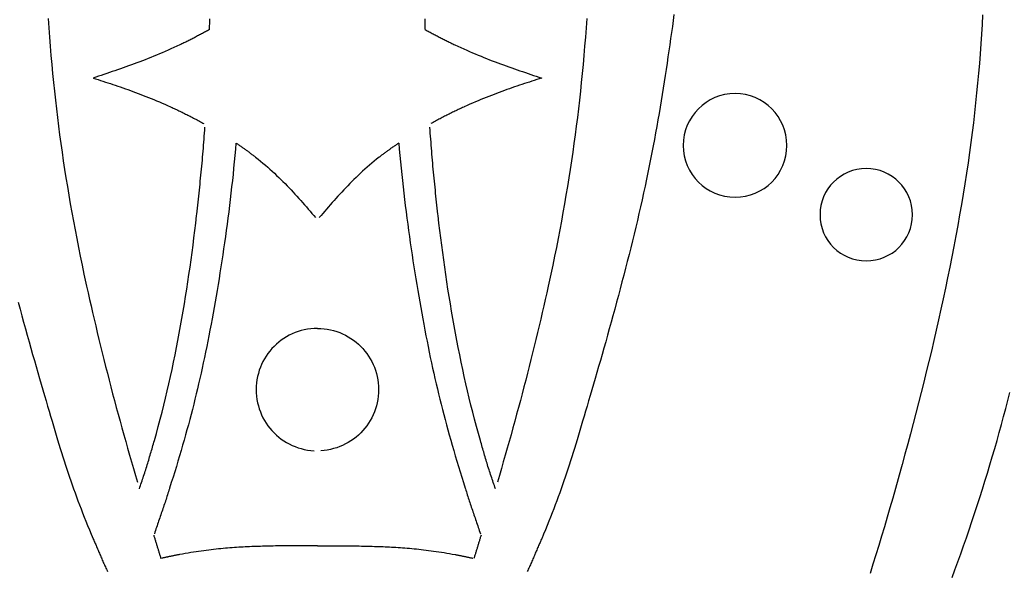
# Model space of a CAD drawing. Extents: x 13 to 113, y 0 to 127.
# Drawn here: x 58.94 to 71.37, y 85.71 to 92.66 of the extents above; entities that cross this region are included whole.
import ezdxf

# ---------------------------------------------------------------- set-up
doc = ezdxf.new("R2010")
doc.units = 0
doc.layers.add('Layer_1', color=7, linetype='CONTINUOUS')

msp = doc.modelspace()

# ---------------------------------------------------------------- linework, layer by layer
at = {"layer": 'Layer_1', "color": 7}
for points in [[(67.166873, 92.727055), (67.156611, 92.651139), (67.1462, 92.575009), (67.13564, 92.498654), (67.124932, 92.42206), (67.114, 92.345215), (67.10292, 92.268108), (67.091617, 92.190726), (67.080091, 92.113057), (67.068341, 92.035089), (67.056369, 91.956811), (67.044173, 91.878208), (67.03168, 91.79927), (67.018889, 91.719985), (67.005801, 91.64034), (66.992416, 91.560322), (66.978733, 91.479921), (66.964752, 91.399124), (66.9504, 91.317919), (66.935676, 91.236292), (66.92058, 91.154234), (66.905113, 91.071732), (66.889273, 90.988772), (66.872988, 90.905344), (66.856256, 90.821434), (66.839152, 90.73703), (66.821528, 90.652122), (66.803458, 90.566696), (66.784941, 90.48074), (66.765904, 90.394245), (66.746421, 90.307192), (66.726417, 90.21959), (66.706562, 90.134444), (66.686335, 90.048917), (66.665736, 89.963081), (66.644765, 89.87701), (66.623423, 89.790779), (66.601858, 89.704457), (66.579995, 89.618124), (66.557909, 89.531847), (66.5356, 89.445704), (66.513142, 89.359767), (66.490535, 89.274107), (66.46778, 89.1888), (66.44495, 89.103919), (66.422046, 89.019537), (66.399142, 88.935726), (66.376312, 88.852562), (66.353483, 88.770117), (66.330728, 88.688466), (66.308047, 88.607679), (66.285514, 88.527832), (66.263205, 88.448999), (66.241045, 88.37125), (66.219108, 88.294662), (66.197468, 88.219306), (66.176125, 88.145254), (66.15508, 88.072586), (66.134407, 88.001368), (66.114106, 87.931674), (66.094177, 87.863579), (66.074693, 87.797165), (66.055656, 87.732454), (66.037065, 87.669319), (66.018846, 87.607746), (66.000999, 87.54763), (65.983449, 87.488883), (65.966197, 87.431407), (65.949167, 87.375114), (65.932287, 87.319899), (65.915555, 87.265673), (65.898972, 87.212339), (65.882463, 87.159801), (65.865954, 87.107962), (65.849446, 87.056726), (65.832863, 87.005995), (65.816205, 86.95568), (65.799399, 86.905686), (65.782444, 86.855914), (65.765266, 86.806269), (65.74779, 86.756653), (65.730092, 86.706978), (65.712021, 86.65714), (65.693579, 86.607049), (65.674691, 86.556608), (65.655356, 86.505721), (65.635501, 86.454298), (65.615126, 86.402236), (65.594155, 86.349445), (65.57259, 86.295822), (65.550355, 86.241276), (65.527451, 86.185711), (65.503729, 86.129039), (65.500754, 86.122569), (65.494805, 86.109303), (65.488856, 86.095969), (65.482907, 86.082576), (65.476958, 86.069124), (65.471009, 86.055612), (65.46506, 86.042033), (65.459111, 86.028395), (65.453161, 86.014697), (65.447212, 86.000947), (65.441263, 85.987138), (65.435314, 85.973269), (65.429365, 85.959348), (65.423416, 85.945368), (65.417467, 85.931335), (65.411518, 85.917243), (65.405569, 85.903099), (65.39962, 85.888903), (65.39367, 85.874655), (65.387721, 85.860355), (65.381772, 85.84601), (65.375823, 85.831614), (65.36913, 85.817172), (65.362438, 85.802679), (65.355745, 85.788133), (65.349052, 85.773543), (65.34236, 85.758908), (65.335667, 85.744229), (65.328974, 85.729505), (65.322281, 85.714736)], [(71.047231, 92.721156), (71.040538, 92.599321), (71.033027, 92.477174), (71.024773, 92.354717), (71.015775, 92.231955), (71.005959, 92.10889), (70.995399, 91.985524), (70.984021, 91.86186), (70.971826, 91.737901), (70.958886, 91.61365), (70.945129, 91.489111), (70.930554, 91.364282), (70.915161, 91.239172), (70.898949, 91.113781), (70.88192, 90.98811), (70.863403, 90.857813), (70.843995, 90.727245), (70.823768, 90.596429), (70.802723, 90.465394), (70.78086, 90.334162), (70.758253, 90.202762), (70.734829, 90.071218), (70.71066, 89.939558), (70.685823, 89.807803), (70.660242, 89.675984), (70.633991, 89.544123), (70.607072, 89.412245), (70.579557, 89.28038), (70.551448, 89.148551), (70.522743, 89.016782), (70.493444, 88.885103), (70.463624, 88.753536), (70.433284, 88.622109), (70.402423, 88.490846), (70.371116, 88.359773), (70.339288, 88.228916), (70.307089, 88.098302), (70.274443, 87.967955), (70.241425, 87.837901), (70.208036, 87.708165), (70.174275, 87.578775), (70.140142, 87.449754), (70.105712, 87.321129), (70.071058, 87.192926), (70.036107, 87.065172), (70.019004, 87.00313), (69.985168, 86.881454), (69.95111, 86.760221), (69.916828, 86.639439), (69.882249, 86.519122), (69.847447, 86.399274), (69.812273, 86.279906), (69.776875, 86.161024), (69.741181, 86.042642), (69.705114, 85.924764), (69.668751, 85.807402), (69.632089, 85.690562)], [(59.297706, 92.676649), (59.306183, 92.558344), (59.315107, 92.441213), (59.324402, 92.325185), (59.334218, 92.210186), (59.344481, 92.096147), (59.355189, 91.982993), (59.366344, 91.870654), (59.378019, 91.759057), (59.39014, 91.648131), (59.402782, 91.537805), (59.415944, 91.428004), (59.429627, 91.318658), (59.44383, 91.209696), (59.458555, 91.101044), (59.473799, 90.992632), (59.489639, 90.884386), (59.505999, 90.776236), (59.522953, 90.668108), (59.540503, 90.559933), (59.558648, 90.451637), (59.577388, 90.343147), (59.596722, 90.234393), (59.616652, 90.125303), (59.637176, 90.015804), (59.65837, 89.905826), (59.680158, 89.795295), (59.702616, 89.68414), (59.725743, 89.572289), (59.74954, 89.459669), (59.774005, 89.346211), (59.78278, 89.30601), (59.800925, 89.223837), (59.819367, 89.141233), (59.838181, 89.058223), (59.857293, 88.974832), (59.876776, 88.891087), (59.896557, 88.807011), (59.916635, 88.722632), (59.937011, 88.637976), (59.957684, 88.553068), (59.978654, 88.467932), (59.999922, 88.382595), (60.021413, 88.297083), (60.043202, 88.211422), (60.065214, 88.125635), (60.087523, 88.03975), (60.110055, 87.953792), (60.13281, 87.867786), (60.155789, 87.781759), (60.17899, 87.695735), (60.202415, 87.609743), (60.226062, 87.523804), (60.249859, 87.437946), (60.273878, 87.352194), (60.298046, 87.266577), (60.322438, 87.181114), (60.346978, 87.095835), (60.371666, 87.010765), (60.396504, 86.925931), (60.42149, 86.841356)], [(61.328274, 92.535493), (61.328653, 92.55247), (61.328988, 92.569447), (61.329345, 92.586424), (61.329657, 92.603402), (61.329977, 92.620379), (61.330274, 92.637349), (61.330579, 92.654318), (61.330854, 92.671288)], [(64.039388, 92.535493), (64.039017, 92.55247), (64.038675, 92.569447), (64.038325, 92.586424), (64.038005, 92.603402), (64.0377, 92.620379), (64.037395, 92.637349), (64.037098, 92.654318), (64.036815, 92.671288)], [(66.07006, 92.676649), (66.061583, 92.558344), (66.052734, 92.441213), (66.043364, 92.325185), (66.033622, 92.210186), (66.02336, 92.096147), (66.012652, 91.982993), (66.001497, 91.870654), (65.989822, 91.759057), (65.977701, 91.648131), (65.965059, 91.537805), (65.951896, 91.428004), (65.938288, 91.318658), (65.924084, 91.209696), (65.90936, 91.101044), (65.894116, 90.992632), (65.878276, 90.884386), (65.861916, 90.776236), (65.844961, 90.668108), (65.827412, 90.559933), (65.809341, 90.451637), (65.790676, 90.343147), (65.771341, 90.234393), (65.751412, 90.125303), (65.730888, 90.015804), (65.709694, 89.905826), (65.687905, 89.795295), (65.665447, 89.68414), (65.64232, 89.572289), (65.618524, 89.459669), (65.594058, 89.346211), (65.585283, 89.30601), (65.567139, 89.223837), (65.548696, 89.141233), (65.529882, 89.058223), (65.510771, 88.974832), (65.491288, 88.891087), (65.471507, 88.807011), (65.451429, 88.722632), (65.431053, 88.637976), (65.41038, 88.553068), (65.389409, 88.467932), (65.368216, 88.382595), (65.346725, 88.297083), (65.324936, 88.211422), (65.302924, 88.125635), (65.280615, 88.03975), (65.258083, 87.953792), (65.235328, 87.867786), (65.212349, 87.781759), (65.189148, 87.695735), (65.165723, 87.609743), (65.142076, 87.523804), (65.118279, 87.437946), (65.09426, 87.352194), (65.070092, 87.266577), (65.0457, 87.181114), (65.02116, 87.095835), (64.996472, 87.010765), (64.971634, 86.925931), (64.946648, 86.841356)], [(61.328274, 92.535493), (61.315855, 92.528651), (61.303436, 92.52181), (61.291017, 92.514968), (61.278524, 92.508201), (61.266031, 92.501434), (61.253538, 92.494741), (61.241045, 92.488049), (61.228552, 92.481356), (61.216059, 92.474737), (61.203566, 92.468119), (61.191073, 92.461575), (61.17858, 92.455031), (61.166086, 92.448487), (61.153593, 92.442017), (61.1411, 92.435548), (61.128607, 92.429152), (61.116114, 92.422757), (61.103621, 92.416436), (61.091128, 92.410115), (61.078635, 92.403869), (61.066216, 92.397622), (61.053797, 92.39145), (61.041379, 92.385278), (61.02896, 92.37918), (61.016615, 92.373082), (61.004197, 92.367059), (60.991852, 92.36111), (60.979508, 92.355161), (60.967164, 92.349286), (60.954894, 92.343411), (60.916596, 92.325437), (60.879786, 92.308453), (60.843125, 92.29184), (60.806687, 92.275584), (60.770397, 92.259678), (60.734256, 92.244106), (60.698264, 92.228854), (60.662421, 92.213907), (60.626727, 92.199257), (60.591181, 92.18489), (60.555709, 92.170791), (60.520386, 92.156944), (60.485138, 92.143343), (60.450038, 92.129972), (60.415013, 92.116818), (60.380136, 92.103871), (60.345334, 92.091117), (60.310606, 92.078543), (60.275953, 92.066139), (60.241374, 92.053891), (60.206869, 92.041785), (60.172439, 92.029805), (60.138008, 92.017936), (60.103652, 92.006179), (60.069296, 91.994512), (60.035015, 91.982918), (60.000807, 91.971392), (59.9666, 91.959918), (59.932393, 91.94848), (59.898185, 91.937073), (59.863978, 91.92568), (59.894913, 91.915738), (59.925849, 91.905781), (59.956784, 91.895794), (59.987719, 91.885762), (60.018729, 91.875678), (60.049813, 91.86552), (60.080897, 91.85528), (60.112055, 91.844936), (60.143288, 91.834481), (60.17467, 91.823899), (60.206125, 91.813176), (60.23773, 91.802296), (60.269483, 91.791253), (60.301311, 91.780024), (60.333287, 91.768602), (60.365412, 91.756972), (60.397686, 91.745118), (60.430183, 91.733026), (60.462829, 91.720682), (60.495698, 91.70807), (60.52879, 91.695183), (60.56203, 91.682005), (60.595494, 91.668516), (60.629181, 91.654707), (60.663165, 91.640563), (60.697372, 91.626077), (60.731877, 91.611226), (60.766605, 91.596004), (60.80163, 91.580387), (60.836953, 91.56437), (60.843645, 91.561172), (60.857551, 91.554777), (60.871457, 91.548307), (60.885438, 91.541763), (60.899418, 91.535145), (60.913473, 91.528526), (60.927528, 91.521834), (60.941657, 91.515066), (60.955786, 91.508225), (60.969989, 91.501309), (60.984193, 91.494393), (60.998471, 91.487403), (61.012748, 91.480339), (61.027026, 91.4732), (61.041379, 91.465986), (61.055731, 91.458773), (61.070083, 91.451485), (61.084509, 91.444123), (61.098936, 91.436687), (61.113363, 91.429228), (61.127789, 91.421718), (61.142216, 91.414155), (61.156642, 91.40654), (61.171143, 91.398873), (61.185644, 91.391154), (61.200145, 91.383383), (61.214646, 91.37556), (61.229147, 91.367692), (61.243648, 91.359773), (61.258149, 91.351808)], [(64.039388, 92.535493), (64.051807, 92.528651), (64.064226, 92.52181), (64.076719, 92.514968), (64.089212, 92.508201), (64.101705, 92.501434), (64.114198, 92.494741), (64.126691, 92.488049), (64.139185, 92.481356), (64.151678, 92.474737), (64.164171, 92.468119), (64.176664, 92.461575), (64.189157, 92.455031), (64.20165, 92.448487), (64.214143, 92.442017), (64.226636, 92.435548), (64.239129, 92.429152), (64.251622, 92.422757), (64.264116, 92.416436), (64.276609, 92.410115), (64.289102, 92.403869), (64.30152, 92.397622), (64.313939, 92.39145), (64.326358, 92.385278), (64.338777, 92.37918), (64.351195, 92.373082), (64.36354, 92.367059), (64.375884, 92.36111), (64.388229, 92.355161), (64.400573, 92.349286), (64.412843, 92.343411), (64.451066, 92.325437), (64.487876, 92.308453), (64.524537, 92.29184), (64.560975, 92.275584), (64.597265, 92.259678), (64.633406, 92.244106), (64.669398, 92.228854), (64.705241, 92.213907), (64.740936, 92.199257), (64.776481, 92.18489), (64.811953, 92.170791), (64.847276, 92.156944), (64.882524, 92.143343), (64.917624, 92.129972), (64.952649, 92.116818), (64.9876, 92.103871), (65.022402, 92.091117), (65.05713, 92.078543), (65.091784, 92.066139), (65.126363, 92.053891), (65.160867, 92.041785), (65.195298, 92.029805), (65.229728, 92.017936), (65.264084, 92.006179), (65.298366, 91.994512), (65.332648, 91.982918), (65.366855, 91.971392), (65.401062, 91.959918), (65.43527, 91.94848), (65.469477, 91.937073), (65.50361, 91.92568), (65.472749, 91.915738), (65.441814, 91.905781), (65.410878, 91.895794), (65.379943, 91.885762), (65.348933, 91.875678), (65.317849, 91.86552), (65.286765, 91.85528), (65.255607, 91.844936), (65.2243, 91.834481), (65.192918, 91.823899), (65.161462, 91.813176), (65.129858, 91.802296), (65.098179, 91.791253), (65.066351, 91.780024), (65.034375, 91.768602), (65.00225, 91.756972), (64.969976, 91.745118), (64.937479, 91.733026), (64.904833, 91.720682), (64.871964, 91.70807), (64.838947, 91.695183), (64.805706, 91.682005), (64.772243, 91.668516), (64.738556, 91.654707), (64.704572, 91.640563), (64.670364, 91.626077), (64.63586, 91.611226), (64.601132, 91.596004), (64.566107, 91.580387), (64.530784, 91.56437), (64.524091, 91.561172), (64.510185, 91.554777), (64.496279, 91.548307), (64.482299, 91.541763), (64.468244, 91.535145), (64.454189, 91.528526), (64.44006, 91.521834), (64.425931, 91.515066), (64.411802, 91.508225), (64.397598, 91.501309), (64.383395, 91.494393), (64.369117, 91.487403), (64.354839, 91.480339), (64.340561, 91.4732), (64.326209, 91.465986), (64.311857, 91.458773), (64.297505, 91.451485), (64.283078, 91.444123), (64.268652, 91.436687), (64.254225, 91.429228), (64.239799, 91.421718), (64.225372, 91.414155), (64.210945, 91.40654), (64.196519, 91.398873), (64.182018, 91.391154), (64.167517, 91.383383), (64.153016, 91.37556), (64.13859, 91.367692), (64.124089, 91.359773), (64.109588, 91.351808)], [(60.445591, 86.757066), (60.452284, 86.776966), (60.458977, 86.796888), (60.46567, 86.816832), (60.472362, 86.836806), (60.479055, 86.856803), (60.485748, 86.876821), (60.492441, 86.896862), (60.499133, 86.916926), (60.505826, 86.937011), (60.512519, 86.957119), (60.519211, 86.97725), (60.525904, 86.997402), (60.532597, 87.017577), (60.53929, 87.037774), (60.545239, 87.057994), (60.551188, 87.078236), (60.557137, 87.0985), (60.563086, 87.118779), (60.569035, 87.13908), (60.574984, 87.159404), (60.580933, 87.179742), (60.586882, 87.200103), (60.592832, 87.220486), (60.598781, 87.240884), (60.60473, 87.261304), (60.610679, 87.281739), (60.616628, 87.302197), (60.622577, 87.322669), (60.628526, 87.343156), (60.634475, 87.363658), (60.660056, 87.454712), (60.684225, 87.543066), (60.707798, 87.631739), (60.730776, 87.720716), (60.753234, 87.809987), (60.775097, 87.89954), (60.796365, 87.989365), (60.817112, 88.079445), (60.837339, 88.169771), (60.857046, 88.260331), (60.876232, 88.35111), (60.894897, 88.4421), (60.913116, 88.533286), (60.930815, 88.624658), (60.948067, 88.716201), (60.964799, 88.807906), (60.981084, 88.899759), (60.996924, 88.991748), (61.012317, 89.083861), (61.027339, 89.176087), (61.041914, 89.268412), (61.056043, 89.360824), (61.0698, 89.453313), (61.083111, 89.545866), (61.096051, 89.638469), (61.108618, 89.731111), (61.120814, 89.823782), (61.132638, 89.916467), (61.14409, 90.009155), (61.155244, 90.101835), (61.166027, 90.194493), (61.168258, 90.213061), (61.17272, 90.25086), (61.177182, 90.288652), (61.181643, 90.326436), (61.186105, 90.364213), (61.189823, 90.40199), (61.193542, 90.439759), (61.19726, 90.477521), (61.200978, 90.515275), (61.204696, 90.553022), (61.208414, 90.590762), (61.212132, 90.628494), (61.215851, 90.666219), (61.219569, 90.703936), (61.223287, 90.741646), (61.227005, 90.779348), (61.230723, 90.817043), (61.234442, 90.854731), (61.23816, 90.892403), (61.241134, 90.930069), (61.244109, 90.967726), (61.247083, 91.005377), (61.250058, 91.04302), (61.253032, 91.080655), (61.256007, 91.118276), (61.258982, 91.155889), (61.261956, 91.193495), (61.264931, 91.231086), (61.267905, 91.268669), (61.27088, 91.306245)], [(64.922078, 86.757066), (64.915385, 86.776966), (64.908693, 86.796888), (64.902, 86.816832), (64.895307, 86.836806), (64.888614, 86.856803), (64.881922, 86.876821), (64.875229, 86.896862), (64.868536, 86.916926), (64.861844, 86.937011), (64.855151, 86.957119), (64.848458, 86.97725), (64.841765, 86.997402), (64.835073, 87.017577), (64.82838, 87.037774), (64.822431, 87.057994), (64.816482, 87.078236), (64.810533, 87.0985), (64.804584, 87.118779), (64.798634, 87.13908), (64.792685, 87.159404), (64.786736, 87.179742), (64.780787, 87.200103), (64.774838, 87.220486), (64.768889, 87.240884), (64.76294, 87.261304), (64.756991, 87.281739), (64.751042, 87.302197), (64.745093, 87.322669), (64.739143, 87.343156), (64.733194, 87.363658), (64.707613, 87.454712), (64.683445, 87.543066), (64.659872, 87.631739), (64.636893, 87.720716), (64.61451, 87.809987), (64.592647, 87.89954), (64.571379, 87.989365), (64.550631, 88.079445), (64.530405, 88.169771), (64.510698, 88.260331), (64.491512, 88.35111), (64.472847, 88.4421), (64.454628, 88.533286), (64.436929, 88.624658), (64.419677, 88.716201), (64.402945, 88.807906), (64.386659, 88.899759), (64.37082, 88.991748), (64.355427, 89.083861), (64.340405, 89.176087), (64.32583, 89.268412), (64.311701, 89.360824), (64.297944, 89.453313), (64.284632, 89.545866), (64.271693, 89.638469), (64.259126, 89.731111), (64.24693, 89.823782), (64.235106, 89.916467), (64.223654, 90.009155), (64.2125, 90.101835), (64.201717, 90.194493), (64.199486, 90.213061), (64.195024, 90.25086), (64.190562, 90.288652), (64.186101, 90.326436), (64.181639, 90.364213), (64.177921, 90.40199), (64.174202, 90.439759), (64.170484, 90.477521), (64.166766, 90.515275), (64.163048, 90.553022), (64.15933, 90.590762), (64.155611, 90.628494), (64.151893, 90.666219), (64.148175, 90.703936), (64.144457, 90.741646), (64.140739, 90.779348), (64.137021, 90.817043), (64.133302, 90.854731), (64.130328, 90.892403), (64.127353, 90.930069), (64.124379, 90.967726), (64.121404, 91.005377), (64.11843, 91.04302), (64.115455, 91.080655), (64.112481, 91.118276), (64.109506, 91.155889), (64.106531, 91.193495), (64.103557, 91.231086), (64.100582, 91.268669), (64.097608, 91.306245)], [(61.660598, 91.107946), (61.653905, 91.029236), (61.646469, 90.950426), (61.639032, 90.871545), (61.631224, 90.792625), (61.623118, 90.713696), (61.614715, 90.634791), (61.606015, 90.555936), (61.597091, 90.477166), (61.58787, 90.398512), (61.578351, 90.320002), (61.56861, 90.241668), (61.558571, 90.163541), (61.548383, 90.085651), (61.537898, 90.008029), (61.527189, 89.930705), (61.516332, 89.853713), (61.505252, 89.77708), (61.493949, 89.700837), (61.482497, 89.625019), (61.470821, 89.549651), (61.458998, 89.474768), (61.447025, 89.400398), (61.434904, 89.326578), (61.422634, 89.253329), (61.410289, 89.180683), (61.397796, 89.108677), (61.385229, 89.03734), (61.372513, 88.966702), (61.359722, 88.896793), (61.346857, 88.827642), (61.332951, 88.75423), (61.319417, 88.684075), (61.305734, 88.614664), (61.291977, 88.545945), (61.278071, 88.477872), (61.264016, 88.410394), (61.249813, 88.343452), (61.235386, 88.277001), (61.220811, 88.210988), (61.206012, 88.145362), (61.190991, 88.080078), (61.175746, 88.015077), (61.160279, 87.950306), (61.144588, 87.885721), (61.1286, 87.82127), (61.112314, 87.756901), (61.095731, 87.692562), (61.07885, 87.628207), (61.061672, 87.563779), (61.044123, 87.499231), (61.026275, 87.434505), (61.008056, 87.369563), (60.989465, 87.304338), (60.970502, 87.238794), (60.951094, 87.172871), (60.931313, 87.106516), (60.911086, 87.039685), (60.890413, 86.972327), (60.869293, 86.904388), (60.847728, 86.835817), (60.825716, 86.766562), (60.822742, 86.757319), (60.816793, 86.738468), (60.810844, 86.719557), (60.804894, 86.700594), (60.798945, 86.68158), (60.792996, 86.662513), (60.787047, 86.643401), (60.781098, 86.624238), (60.775149, 86.60503), (60.768456, 86.585769), (60.761764, 86.566465), (60.755071, 86.547115), (60.748378, 86.527721), (60.741685, 86.508282), (60.734993, 86.488799), (60.7283, 86.469271), (60.721607, 86.449706), (60.714914, 86.430096), (60.708222, 86.41045), (60.701529, 86.390765), (60.694836, 86.371044), (60.688143, 86.351278), (60.681451, 86.331483), (60.674758, 86.31165), (60.668065, 86.29178), (60.661373, 86.27188), (60.65468, 86.251943), (60.647987, 86.231977), (60.641294, 86.21198), (60.634602, 86.191954)], [(61.660598, 91.107946), (61.669224, 91.102146), (61.67785, 91.096345), (61.686402, 91.090545), (61.694954, 91.084744), (61.703506, 91.078944), (61.711983, 91.073069), (61.72046, 91.067195), (61.728938, 91.06132), (61.737341, 91.055445), (61.745744, 91.04957), (61.754147, 91.043696), (61.762476, 91.037747), (61.770805, 91.031798), (61.779133, 91.025848), (61.787388, 91.019899), (61.795642, 91.01395), (61.803897, 91.008001), (61.812077, 91.001978), (61.820257, 90.995954), (61.828362, 90.989931), (61.836468, 90.983907), (61.844573, 90.977884), (61.852605, 90.97186), (61.860562, 90.965837), (61.868519, 90.959813), (61.876475, 90.953716), (61.884358, 90.947618), (61.892241, 90.94152), (61.900049, 90.935422), (61.907857, 90.929324), (61.93909, 90.904517), (61.969802, 90.87956), (61.999994, 90.85447), (62.029665, 90.829238), (62.058815, 90.80388), (62.08752, 90.778396), (62.115778, 90.752792), (62.14359, 90.72707), (62.17103, 90.701243), (62.198024, 90.675313), (62.224646, 90.649278), (62.250897, 90.623147), (62.27685, 90.596926), (62.302431, 90.570624), (62.327714, 90.544239), (62.352775, 90.517781), (62.377538, 90.491255), (62.402078, 90.464663), (62.426321, 90.438011), (62.450415, 90.411307), (62.474285, 90.384551), (62.498007, 90.35775), (62.521581, 90.330912), (62.545005, 90.304037), (62.568281, 90.277132), (62.591482, 90.250205), (62.61461, 90.223256), (62.637662, 90.196292), (62.660715, 90.16932)], [(63.707072, 91.107946), (63.698446, 91.102146), (63.68982, 91.096345), (63.681268, 91.090545), (63.672716, 91.084744), (63.664164, 91.078944), (63.655612, 91.073069), (63.647135, 91.067195), (63.638657, 91.06132), (63.630254, 91.055445), (63.621851, 91.04957), (63.613448, 91.043696), (63.605119, 91.037747), (63.596791, 91.031798), (63.588462, 91.025848), (63.580207, 91.019899), (63.571953, 91.01395), (63.563773, 91.008001), (63.555593, 91.001978), (63.547413, 90.995954), (63.539307, 90.989931), (63.531202, 90.983907), (63.523096, 90.977884), (63.515065, 90.97186), (63.507034, 90.965837), (63.499077, 90.959813), (63.49112, 90.953716), (63.483237, 90.947618), (63.475355, 90.94152), (63.467546, 90.935422), (63.459738, 90.929324), (63.428505, 90.904517), (63.397793, 90.87956), (63.367602, 90.85447), (63.33793, 90.829238), (63.30878, 90.80388), (63.280076, 90.778396), (63.251817, 90.752792), (63.224005, 90.72707), (63.196639, 90.701243), (63.169645, 90.675313), (63.143023, 90.649278), (63.116773, 90.623147), (63.09082, 90.596926), (63.065239, 90.570624), (63.039955, 90.544239), (63.014969, 90.517781), (62.990206, 90.491255), (62.965666, 90.464663), (62.941349, 90.438011), (62.917255, 90.411307), (62.893384, 90.384551), (62.869662, 90.35775), (62.846089, 90.330912), (62.822664, 90.304037), (62.799389, 90.277132), (62.776187, 90.250205), (62.75306, 90.223256), (62.730007, 90.196292), (62.706954, 90.16932)], [(63.707072, 91.107946), (63.713765, 91.029236), (63.721201, 90.950426), (63.728637, 90.871545), (63.736446, 90.792625), (63.744551, 90.713696), (63.752954, 90.634791), (63.761655, 90.555936), (63.770579, 90.477166), (63.7798, 90.398512), (63.789318, 90.320002), (63.79906, 90.241668), (63.809025, 90.163541), (63.819287, 90.085651), (63.829772, 90.008029), (63.84048, 89.930705), (63.851337, 89.853713), (63.862418, 89.77708), (63.873721, 89.700837), (63.885173, 89.625019), (63.896848, 89.549651), (63.908672, 89.474768), (63.920644, 89.400398), (63.932766, 89.326578), (63.945036, 89.253329), (63.95738, 89.180683), (63.969873, 89.108677), (63.982441, 89.03734), (63.995157, 88.966702), (64.007947, 88.896793), (64.020812, 88.827642), (64.034718, 88.75423), (64.048253, 88.684075), (64.061936, 88.614664), (64.075693, 88.545945), (64.089599, 88.477872), (64.103654, 88.410394), (64.117857, 88.343452), (64.132284, 88.277001), (64.146859, 88.210988), (64.161657, 88.145362), (64.176679, 88.080078), (64.191923, 88.015077), (64.207391, 87.950306), (64.223156, 87.885721), (64.239144, 87.82127), (64.25543, 87.756901), (64.272013, 87.692562), (64.288894, 87.628207), (64.306072, 87.563779), (64.323547, 87.499231), (64.341394, 87.434505), (64.359613, 87.369563), (64.378204, 87.304338), (64.397167, 87.238794), (64.416502, 87.172871), (64.436282, 87.106516), (64.456509, 87.039685), (64.477182, 86.972327), (64.498302, 86.904388), (64.519867, 86.835817), (64.541879, 86.766562), (64.544853, 86.757319), (64.550802, 86.738468), (64.556752, 86.719557), (64.562701, 86.700594), (64.56865, 86.68158), (64.574599, 86.662513), (64.580548, 86.643401), (64.586497, 86.624238), (64.592446, 86.60503), (64.599139, 86.585769), (64.605832, 86.566465), (64.612524, 86.547115), (64.619217, 86.527721), (64.62591, 86.508282), (64.632603, 86.488799), (64.639295, 86.469271), (64.645988, 86.449706), (64.652681, 86.430096), (64.659374, 86.41045), (64.666066, 86.390765), (64.672759, 86.371044), (64.679452, 86.351278), (64.686144, 86.331483), (64.692837, 86.31165), (64.69953, 86.29178), (64.706223, 86.27188), (64.712915, 86.251943), (64.719608, 86.231977), (64.726301, 86.21198), (64.732994, 86.191954)], [(58.922652, 89.103919), (58.945556, 89.019537), (58.968461, 88.935726), (58.99129, 88.852562), (59.01412, 88.770117), (59.036875, 88.688466), (59.059556, 88.607679), (59.082088, 88.527832), (59.104397, 88.448999), (59.126558, 88.37125), (59.148495, 88.294662), (59.170135, 88.219306), (59.191552, 88.145254), (59.212597, 88.072586), (59.23327, 88.001368), (59.253571, 87.931674), (59.2735, 87.863579), (59.292984, 87.797165), (59.311946, 87.732454), (59.330537, 87.669319), (59.348756, 87.607746), (59.366604, 87.54763), (59.384154, 87.488883), (59.401406, 87.431407), (59.418435, 87.375114), (59.435316, 87.319899), (59.452048, 87.265673), (59.468631, 87.212339), (59.48514, 87.159801), (59.501648, 87.107962), (59.518157, 87.056726), (59.53474, 87.005995), (59.551398, 86.95568), (59.568204, 86.905686), (59.585159, 86.855914), (59.602337, 86.806269), (59.619812, 86.756653), (59.637511, 86.706978), (59.655581, 86.65714), (59.674023, 86.607049), (59.692912, 86.556608), (59.712246, 86.505721), (59.732101, 86.454298), (59.752477, 86.402236), (59.773448, 86.349445), (59.795013, 86.295822), (59.817248, 86.241276), (59.840226, 86.185711), (59.863948, 86.129039), (59.866923, 86.122569), (59.872872, 86.109303), (59.878821, 86.095969), (59.88477, 86.082576), (59.890719, 86.069124), (59.896668, 86.055612), (59.902617, 86.042033), (59.908566, 86.028395), (59.914516, 86.014697), (59.920465, 86.000947), (59.926414, 85.987138), (59.932363, 85.973269), (59.938312, 85.959348), (59.944261, 85.945368), (59.95021, 85.931335), (59.956159, 85.917243), (59.962108, 85.903099), (59.968057, 85.888903), (59.974007, 85.874655), (59.979956, 85.860355), (59.985905, 85.84601), (59.992597, 85.831614), (59.99929, 85.817172), (60.005983, 85.802679), (60.012676, 85.788133), (60.019368, 85.773543), (60.026061, 85.758908), (60.032754, 85.744229), (60.039447, 85.729505), (60.046139, 85.714736)], [(62.683939, 88.77491), (62.6417, 88.773795), (62.600057, 88.770449), (62.559082, 88.764871), (62.518851, 88.75719), (62.479364, 88.747448), (62.440695, 88.735698), (62.402918, 88.722008), (62.366034, 88.706421), (62.330191, 88.689013), (62.295389, 88.669834), (62.261776, 88.648946), (62.229279, 88.626406), (62.198046, 88.602268), (62.168152, 88.576597), (62.139597, 88.549447), (62.112454, 88.520884), (62.086798, 88.49096), (62.06263, 88.459735), (62.040098, 88.427275), (62.019202, 88.393633), (62.000016, 88.35886), (61.982615, 88.323024), (61.966998, 88.286185), (61.953315, 88.248401), (61.941566, 88.209724), (61.931824, 88.170215), (61.924165, 88.129939), (61.918959, 88.08895), (61.915241, 88.047306), (61.913754, 88.005068), (61.915241, 87.962829), (61.918959, 87.921185), (61.924165, 87.880196), (61.931824, 87.839921), (61.941566, 87.800411), (61.953315, 87.761735), (61.966998, 87.723943), (61.982615, 87.687103), (62.000016, 87.651267), (62.019202, 87.616495), (62.040098, 87.582853), (62.06263, 87.550386), (62.086798, 87.519168), (62.112454, 87.489244), (62.139597, 87.460681), (62.168152, 87.433538), (62.198046, 87.407868), (62.229279, 87.383729), (62.261776, 87.361189), (62.295389, 87.340301), (62.330191, 87.321122), (62.366034, 87.303714), (62.402918, 87.288135), (62.440695, 87.274444), (62.479364, 87.262695), (62.518851, 87.252953), (62.559082, 87.245271), (62.600057, 87.239694), (62.6417, 87.236348)], [(62.683731, 88.77491), (62.725969, 88.773795), (62.767613, 88.770449), (62.808587, 88.764871), (62.848892, 88.75719), (62.88838, 88.747448), (62.927049, 88.735698), (62.964825, 88.722008), (63.001636, 88.706421), (63.037479, 88.689013), (63.072207, 88.669834), (63.105893, 88.648946), (63.138316, 88.626406), (63.169549, 88.602268), (63.199443, 88.576597), (63.227999, 88.549447), (63.255141, 88.520884), (63.280797, 88.49096), (63.304965, 88.459735), (63.327497, 88.427275), (63.348393, 88.393633), (63.367579, 88.35886), (63.38498, 88.323024), (63.400522, 88.286185), (63.414205, 88.248401), (63.425955, 88.209724), (63.435696, 88.170215), (63.443356, 88.129939), (63.448561, 88.08895), (63.45228, 88.047306), (63.453767, 88.005068), (63.45228, 87.962829), (63.448561, 87.921185), (63.443356, 87.880196), (63.435696, 87.839921), (63.425955, 87.800411), (63.414205, 87.761735), (63.400522, 87.723943), (63.38498, 87.687103), (63.367579, 87.651267), (63.348393, 87.616495), (63.327497, 87.582853), (63.304965, 87.550386), (63.280797, 87.519168), (63.255141, 87.489244), (63.227999, 87.460681), (63.199443, 87.433538), (63.169549, 87.407868), (63.138316, 87.383729), (63.105893, 87.361189), (63.072207, 87.340301), (63.037479, 87.321122), (63.001636, 87.303714), (62.964825, 87.288135), (62.927049, 87.274444), (62.88838, 87.262695), (62.848892, 87.252953), (62.808587, 87.245271), (62.767613, 87.239694), (62.725969, 87.236348)], [(70.662778, 85.639415), (70.699662, 85.739321), (70.7361, 85.839489), (70.772092, 85.939909), (70.807638, 86.040572), (70.842738, 86.141469), (70.877317, 86.24259), (70.911524, 86.343927), (70.945211, 86.445469), (70.978452, 86.547207), (71.011246, 86.649135), (71.043594, 86.751239), (71.075496, 86.853511), (71.106952, 86.955943), (71.137962, 87.058525), (71.168525, 87.161249), (71.198568, 87.264104), (71.228165, 87.367084), (71.256349, 87.466758), (71.284161, 87.566568), (71.311527, 87.666521), (71.338446, 87.766626), (71.364994, 87.866893), (71.391096, 87.967332)], [(60.626578, 86.171921), (60.629552, 86.162157), (60.632527, 86.152401), (60.635501, 86.142652), (60.638476, 86.13291), (60.641451, 86.123176), (60.644425, 86.113449), (60.6474, 86.10373), (60.650374, 86.094018), (60.653349, 86.084306), (60.656323, 86.074609), (60.659298, 86.064919), (60.662272, 86.05523), (60.665247, 86.045548), (60.668221, 86.03588), (60.671196, 86.026213), (60.674171, 86.016553), (60.677145, 86.006901), (60.68012, 85.997263), (60.683094, 85.987626), (60.686069, 85.978003), (60.689043, 85.968388), (60.692018, 85.95878), (60.694992, 85.94918), (60.697967, 85.939587), (60.700941, 85.930001), (60.703916, 85.920423), (60.706891, 85.910853), (60.709865, 85.901289), (60.71284, 85.891734), (60.715814, 85.882185)], [(64.741092, 86.171921), (64.738117, 86.162157), (64.735143, 86.152401), (64.732168, 86.142652), (64.729194, 86.13291), (64.726219, 86.123176), (64.723244, 86.113449), (64.72027, 86.10373), (64.717295, 86.094018), (64.714321, 86.084306), (64.711346, 86.074609), (64.708372, 86.064919), (64.705397, 86.05523), (64.702423, 86.045548), (64.699448, 86.03588), (64.696474, 86.026213), (64.693499, 86.016553), (64.690524, 86.006901), (64.68755, 85.997263), (64.684575, 85.987626), (64.681601, 85.978003), (64.678626, 85.968388), (64.675652, 85.95878), (64.672677, 85.94918), (64.669703, 85.939587), (64.666728, 85.930001), (64.663754, 85.920423), (64.660779, 85.910853), (64.657804, 85.901289), (64.65483, 85.891734), (64.651855, 85.882185)], [(62.683939, 86.041004), (62.657763, 86.041004), (62.631587, 86.041001), (62.605411, 86.040994), (62.579235, 86.040979), (62.553059, 86.040956), (62.526883, 86.04092), (62.500632, 86.040872), (62.474382, 86.040807), (62.448132, 86.040721), (62.421807, 86.040616), (62.395482, 86.040489), (62.369083, 86.040335), (62.342684, 86.040153), (62.31621, 86.039941), (62.289737, 86.039696), (62.263189, 86.039417), (62.236641, 86.0391), (62.210019, 86.038745), (62.183322, 86.038346), (62.156626, 86.037904), (62.129855, 86.037415), (62.10301, 86.036878), (62.07609, 86.036289), (62.049096, 86.035647), (62.022028, 86.034949), (61.994885, 86.034206), (61.967668, 86.033388), (61.940376, 86.032495), (61.91301, 86.031529), (61.88557, 86.030487), (61.858056, 86.029446), (61.831359, 86.028331), (61.804514, 86.027141), (61.777594, 86.025877), (61.750526, 86.024464), (61.723309, 86.022977), (61.695868, 86.021341), (61.668279, 86.01963), (61.640467, 86.017771), (61.612507, 86.015763), (61.584323, 86.013607), (61.555841, 86.011302), (61.527137, 86.008848), (61.49821, 86.006245), (61.468985, 86.003493), (61.439462, 86.000519), (61.409642, 85.997396), (61.379525, 85.994049), (61.349036, 85.99048), (61.318175, 85.986762), (61.287017, 85.98282), (61.255412, 85.978656), (61.223436, 85.974268), (61.191088, 85.969584), (61.158293, 85.964676), (61.125127, 85.959544), (61.09144, 85.954116), (61.057307, 85.94839), (61.022728, 85.942441), (60.987628, 85.936194), (60.952083, 85.92965), (60.948364, 85.928978), (60.940928, 85.927565), (60.933492, 85.926152), (60.926055, 85.924739), (60.918619, 85.923326), (60.911183, 85.921913), (60.903746, 85.920501), (60.89631, 85.919013), (60.888873, 85.917526), (60.881437, 85.916039), (60.873926, 85.914551), (60.866416, 85.913064), (60.858905, 85.911577), (60.851394, 85.910015), (60.843809, 85.908454), (60.836224, 85.906892), (60.828639, 85.90533), (60.820979, 85.903769), (60.81332, 85.902207), (60.80566, 85.900571), (60.798001, 85.898935), (60.790267, 85.897299), (60.782533, 85.895663), (60.7748, 85.894027), (60.767066, 85.892391), (60.759332, 85.890681), (60.751524, 85.88897), (60.743715, 85.88726), (60.735907, 85.88555), (60.728099, 85.883839)], [(62.683731, 86.041004), (62.709907, 86.041004), (62.736083, 86.041001), (62.762259, 86.040994), (62.788435, 86.040979), (62.814611, 86.040956), (62.840787, 86.04092), (62.867037, 86.040872), (62.893288, 86.040807), (62.919538, 86.040721), (62.945788, 86.040616), (62.972113, 86.040489), (62.998512, 86.040335), (63.024911, 86.040153), (63.051385, 86.039941), (63.077858, 86.039696), (63.104406, 86.039417), (63.130954, 86.0391), (63.157576, 86.038745), (63.184273, 86.038346), (63.210969, 86.037904), (63.23774, 86.037415), (63.264586, 86.036878), (63.291505, 86.036289), (63.318499, 86.035647), (63.345568, 86.034949), (63.37271, 86.034206), (63.399928, 86.033388), (63.427219, 86.032495), (63.454585, 86.031529), (63.482025, 86.030487), (63.50954, 86.029446), (63.536236, 86.028331), (63.563081, 86.027141), (63.590001, 86.025877), (63.61707, 86.024464), (63.644287, 86.022977), (63.671727, 86.021341), (63.699316, 86.01963), (63.727128, 86.017771), (63.755163, 86.015763), (63.783347, 86.013607), (63.811828, 86.011302), (63.840532, 86.008848), (63.86946, 86.006245), (63.898685, 86.003493), (63.928207, 86.000519), (63.958027, 85.997396), (63.988219, 85.994049), (64.018708, 85.99048), (64.049569, 85.986762), (64.080727, 85.98282), (64.112332, 85.978656), (64.144308, 85.974268), (64.176656, 85.969584), (64.209451, 85.964676), (64.242617, 85.959544), (64.276304, 85.954116), (64.310437, 85.94839), (64.345016, 85.942441), (64.380041, 85.936194), (64.415587, 85.92965), (64.419305, 85.928978), (64.426742, 85.927565), (64.434178, 85.926152), (64.441614, 85.924739), (64.449051, 85.923326), (64.456487, 85.921913), (64.463923, 85.920501), (64.47136, 85.919013), (64.478796, 85.917526), (64.486307, 85.916039), (64.493818, 85.914551), (64.501328, 85.913064), (64.508839, 85.911577), (64.516424, 85.910015), (64.524009, 85.908454), (64.531594, 85.906892), (64.539179, 85.90533), (64.546839, 85.903769), (64.554498, 85.902207), (64.562158, 85.900571), (64.569817, 85.898935), (64.577477, 85.897299), (64.585211, 85.895663), (64.592944, 85.894027), (64.600678, 85.892391), (64.608412, 85.890681), (64.61622, 85.88897), (64.624028, 85.88726), (64.631837, 85.88555), (64.639645, 85.883839)]]:
    msp.add_lwpolyline(points, dxfattribs=at)
at = {"layer": 'Layer_1', "color": 3}
for points in [[(68.586469, 91.078484), (68.586469, 91.078484)], [(70.165634, 90.206465), (70.165634, 90.206465)]]:
    msp.add_lwpolyline(points, dxfattribs=at)
for points in [[(67.934433, 91.73052), (67.574327, 91.73052), (67.282397, 91.438594), (67.282397, 91.078484)], [(68.586469, 91.078484), (68.586469, 91.438594), (68.294547, 91.73052), (67.934433, 91.73052)], [(67.282397, 91.078484), (67.282397, 90.718375), (67.574327, 90.426448), (67.934433, 90.426448)], [(67.934433, 90.426448), (68.294547, 90.426448), (68.586469, 90.718375), (68.586469, 91.078484)], [(69.584236, 90.787863), (69.263141, 90.787863), (69.002838, 90.527563), (69.002838, 90.206465)], [(70.165634, 90.206465), (70.165634, 90.527563), (69.905339, 90.787863), (69.584236, 90.787863)], [(69.002838, 90.206465), (69.002838, 89.885368), (69.263141, 89.625068), (69.584236, 89.625068)], [(69.584236, 89.625068), (69.905339, 89.625068), (70.165634, 89.885368), (70.165634, 90.206465)]]:
    msp.add_open_spline(points, degree=3, dxfattribs=at)

doc.saveas('drawing.dxf')
